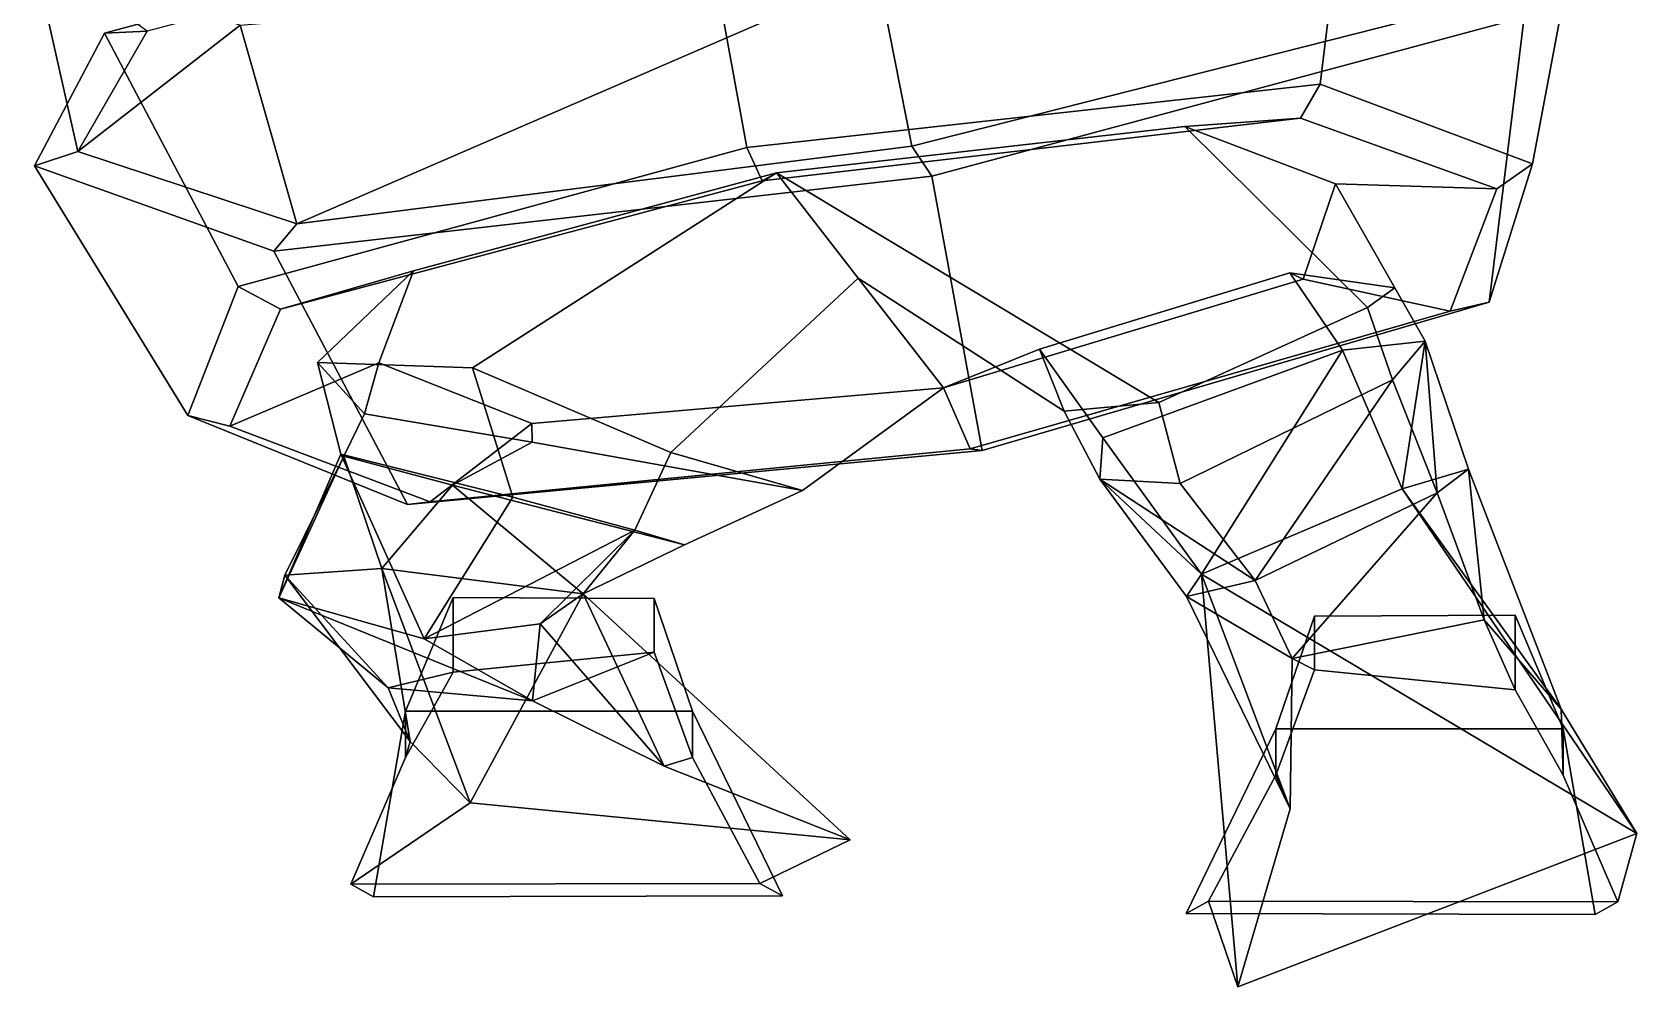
# Model space of a CAD drawing. Extents: x -216 to 217, y -168 to 284.
# Drawn here: x -148.2 to 124, y -168.2 to -6.2 of the extents above; entities that cross this region are included whole.
import ezdxf

# ---------------------------------------------------------------- set-up
doc = ezdxf.new("R2010")
doc.units = 0

msp = doc.modelspace()

# ---------------------------------------------------------------- linework, layer by layer
for points in [[(-26.954247, -25.808832, 154.04982), (70.259453, -15.065948, 126.081978), (76.178375, 33.305683, 110.872108), (-35.475758, 20.703653, 137.003311)], [(76.178375, 33.305683, 110.872108), (70.259453, -15.065948, 126.081978), (106.284088, -28.596292, 36.282967), (115.545456, 20.400944, 21.432756)], [(-26.954247, -25.808832, 154.04982), (-35.475758, 20.703653, 137.003311), (-135.921188, -6.393138, 88.050529), (-113.258133, -49.415062, 106.335762)], [(-35.475758, 20.703653, 137.003311), (-33.63208, 19.094971, 123.033379), (-128.687225, -6.051925, 79.053444), (-135.921188, -6.393138, 88.050529)], [(106.284088, -28.596292, 36.282967), (98.964966, -52.042282, -66.510605), (104.883896, -3.670649, -81.720459), (115.545456, 20.400944, 21.432756)], [(-128.687225, -6.051925, 79.053444), (-148.222198, 7.944443, -24.503935), (-140.446152, -26.484968, -6.456287)], [(-140.446152, -26.484968, -6.456287), (-148.222198, 7.944443, -24.503935), (-112.929008, -5.041996, -90.173256)], [(-103.284111, -38.774345, -91.382462), (-112.929008, -5.041996, -90.173256), (-4.815089, 3.951067, -113.921638)], [(-103.284111, -38.774345, -91.382462), (-4.815089, 3.951067, -113.921638), (0.999457, -25.577644, -113.737968)], [(96.750145, -1.333799, -69.859093), (0.999457, -25.577644, -113.737968), (-4.815089, 3.951067, -113.921638)], [(104.883896, -3.670649, -81.720459), (4.406711, -30.67177, -130.696762), (0.999457, -25.577644, -113.737968), (96.750145, -1.333799, -69.859093)], [(-140.446152, -26.484968, -6.456287), (-112.929008, -5.041996, -90.173256), (-103.284111, -38.774345, -91.382462)], [(98.964966, -52.042282, -66.510605), (12.946416, -77.205933, -113.653885), (4.406711, -30.67177, -130.696762), (104.883896, -3.670649, -81.720459)], [(-147.80484, -28.890522, -6.903328), (-135.921188, -6.393138, 88.050529), (-128.687225, -6.051925, 79.053444), (-140.446152, -26.484968, -6.456287)], [(-135.921188, -6.393138, 88.050529), (-147.80484, -28.890522, -6.903328), (-121.799347, -71.286835, 11.741547), (-113.258133, -49.415062, 106.335762)], [(-26.954247, -25.808832, 154.04982), (-24.369507, -31.46245, 141.562302), (66.949577, -20.845406, 117.340866), (70.259453, -15.065948, 126.081978)], [(70.259453, -15.065948, 126.081978), (66.949577, -20.845406, 117.340866), (100.279343, -32.839165, 36.682602), (106.284088, -28.596292, 36.282967)], [(-24.369507, -31.46245, 141.562302), (-21.964933, -30.090332, 116.09446), (47.346222, -22.265966, 95.895981), (66.949577, -20.845406, 117.340866)], [(66.949577, -20.845406, 117.340866), (47.346222, -22.265966, 95.895981), (72.863945, -31.972555, 31.721731), (100.279343, -32.839165, 36.682602)], [(-21.964933, -30.090332, 116.09446), (42.891098, -69.099174, 103.733719), (78.301994, -52.949375, 71.903259), (47.346222, -22.265966, 95.895981)], [(47.346222, -22.265966, 95.895981), (78.301994, -52.949375, 71.903259), (82.960655, -49.590885, 25.524887), (72.863945, -31.972555, 31.721731)], [(-107.215675, -43.369469, -104.542046), (-147.80484, -28.890522, -6.903328), (-140.446152, -26.484968, -6.456287), (-103.284111, -38.774345, -91.382462)], [(-26.954247, -25.808832, 154.04982), (-113.258133, -49.415062, 106.335762), (-106.076431, -53.230793, 98.723534), (-24.369507, -31.46245, 141.562302)], [(-107.215675, -43.369469, -104.542046), (-103.284111, -38.774345, -91.382462), (0.999457, -25.577644, -113.737968), (4.406711, -30.67177, -130.696762)], [(-121.799347, -71.286835, 11.741547), (-147.80484, -28.890522, -6.903328), (-107.215675, -43.369469, -104.542046), (-84.55262, -86.391396, -86.256813)], [(106.284088, -28.596292, 36.282967), (100.279343, -32.839165, 36.682602), (92.352692, -53.567818, -53.095055), (98.964966, -52.042282, -66.510605)], [(-84.55262, -86.391396, -86.256813), (-107.215675, -43.369469, -104.542046), (4.406711, -30.67177, -130.696762), (12.946416, -77.205933, -113.653885)], [(-24.369507, -31.46245, 141.562302), (-106.076431, -53.230793, 98.723534), (-83.515099, -46.759373, 81.815514), (-21.964933, -30.090332, 116.09446)], [(-21.964933, -30.090332, 116.09446), (-83.515099, -46.759373, 81.815514), (-99.795654, -62.265678, 48.211235), (-73.518021, -63.194553, 92.098946)], [(-8.067726, -47.991692, 22.854555), (-21.964933, -30.090332, 116.09446), (-73.518021, -63.194553, 92.098946), (-39.851887, -77.573334, 34.792126)], [(26.849541, -70.566238, 36.023071), (42.891098, -69.099174, 103.733719), (-21.964933, -30.090332, 116.09446), (-8.067726, -47.991692, 22.854555)], [(72.863945, -31.972555, 31.721731), (82.960655, -49.590885, 25.524887), (65.15667, -47.045238, -19.256649), (67.419296, -48.122643, -38.779385)], [(100.279343, -32.839165, 36.682602), (72.863945, -31.972555, 31.721731), (67.419296, -48.122643, -38.779385), (92.352692, -53.567818, -53.095055)], [(-106.076431, -53.230793, 98.723534), (-114.689659, -73.075058, 13.55227), (-89.399155, -62.343449, 14.262474), (-83.515099, -46.759373, 81.815514)], [(-83.515099, -46.759373, 81.815514), (-89.399155, -62.343449, 14.262474), (-91.823189, -70.990349, 3.447711), (-99.795654, -62.265678, 48.211235)], [(6.386391, -66.61042, -74.121796), (-8.067726, -47.991692, 22.854555), (-39.851887, -77.573334, 34.792126), (-17.525497, -83.998909, -34.356518)], [(26.849541, -70.566238, 36.023071), (-8.067726, -47.991692, 22.854555), (6.386391, -66.61042, -74.121796), (22.667521, -60.015877, -36.512299)], [(67.419296, -48.122643, -38.779385), (65.15667, -47.045238, -19.256649), (22.667521, -60.015877, -36.512299), (6.386391, -66.61042, -74.121796)], [(92.352692, -53.567818, -53.095055), (67.419296, -48.122643, -38.779385), (6.386391, -66.61042, -74.121796), (10.940816, -76.946609, -95.343605)], [(74.050545, -60.174816, 0.598914), (33.441196, -75.074524, 0.261511), (22.667521, -60.015877, -36.512299), (65.15667, -47.045238, -19.256649)], [(88.120827, -58.676903, 18.270912), (74.050545, -60.174816, 0.598914), (65.15667, -47.045238, -19.256649), (82.960655, -49.590885, 25.524887)], [(-113.258133, -49.415062, 106.335762), (-121.799347, -71.286835, 11.741547), (-114.689659, -73.075058, 13.55227), (-106.076431, -53.230793, 98.723534)], [(82.571693, -65.223213, 39.83181), (88.120827, -58.676903, 18.270912), (82.960655, -49.590885, 25.524887), (78.301994, -52.949375, 71.903259)], [(98.964966, -52.042282, -66.510605), (92.352692, -53.567818, -53.095055), (10.940816, -76.946609, -95.343605), (12.946416, -77.205933, -113.653885)], [(46.550652, -82.841278, 60.61982), (82.571693, -65.223213, 39.83181), (78.301994, -52.949375, 71.903259), (42.891098, -69.099174, 103.733719)], [(84.220741, -83.724907, 14.818657), (74.050545, -60.174816, 0.598914), (88.120827, -58.676903, 18.270912)], [(90.137169, -84.424347, 51.131123), (88.120827, -58.676903, 18.270912), (82.571693, -65.223213, 39.83181)], [(95.476486, -80.382828, 31.36866), (84.220741, -83.724907, 14.818657), (88.120827, -58.676903, 18.270912)], [(90.137169, -84.424347, 51.131123), (95.476486, -80.382828, 31.36866), (88.120827, -58.676903, 18.270912)], [(-114.689659, -73.075058, 13.55227), (-80.673325, -85.953217, -71.712387), (-63.442017, -72.616043, -52.859859), (-89.399155, -62.343449, 14.262474)], [(-66.655632, -85.124001, 57.19775), (-73.518021, -63.194553, 92.098946), (-99.795654, -62.265678, 48.211235), (-95.832214, -77.856956, 20.493029)], [(-95.832214, -77.856956, 20.493029), (-99.795654, -62.265678, 48.211235), (-91.823189, -70.990349, 3.447711), (-95.327255, -78.206985, -2.953274)], [(-89.399155, -62.343449, 14.262474), (-63.442017, -72.616043, -52.859859), (-63.400517, -75.788513, -33.98481), (-91.823189, -70.990349, 3.447711)], [(32.924236, -82.099327, 33.001408), (26.849541, -70.566238, 36.023071), (22.667521, -60.015877, -36.512299), (33.441196, -75.074524, 0.261511)], [(50.135971, -98.207329, 13.739922), (33.441196, -75.074524, 0.261511), (74.050545, -60.174816, 0.598914)], [(84.220741, -83.724907, 14.818657), (50.135971, -98.207329, 13.739922), (74.050545, -60.174816, 0.598914)], [(-66.655632, -85.124001, 57.19775), (-45.955261, -90.713303, 36.695587), (-39.851887, -77.573334, 34.792126), (-73.518021, -63.194553, 92.098946)], [(59.238174, -99.283394, 69.605255), (82.571693, -65.223213, 39.83181), (46.550652, -82.841278, 60.61982)], [(59.238174, -99.283394, 69.605255), (90.137169, -84.424347, 51.131123), (82.571693, -65.223213, 39.83181)], [(-80.673325, -85.953217, -71.712387), (10.940816, -76.946609, -95.343605), (6.386391, -66.61042, -74.121796), (-63.442017, -72.616043, -52.859859)], [(-63.442017, -72.616043, -52.859859), (6.386391, -66.61042, -74.121796), (-17.525497, -83.998909, -34.356518), (-63.400517, -75.788513, -33.98481)], [(46.550652, -82.841278, 60.61982), (42.891098, -69.099174, 103.733719), (26.849541, -70.566238, 36.023071), (32.924236, -82.099327, 33.001408)], [(-121.799347, -71.286835, 11.741547), (-84.55262, -86.391396, -86.256813), (-80.673325, -85.953217, -71.712387), (-114.689659, -73.075058, 13.55227)], [(-95.327255, -78.206985, -2.953274), (-91.823189, -70.990349, 3.447711), (-63.400517, -75.788513, -33.98481), (-76.90638, -83.110161, -13.611966)], [(-76.90638, -83.110161, -13.611966), (-63.400517, -75.788513, -33.98481), (-17.525497, -83.998909, -34.356518), (-37.538963, -93.205856, 4.728523)], [(50.135971, -98.207329, 13.739922), (32.924236, -82.099327, 33.001408), (33.441196, -75.074524, 0.261511)], [(-81.693436, -109.17495, 67.443062), (-95.832214, -77.856956, 20.493029), (-106.389748, -102.220779, 35.626453)], [(-106.389748, -102.220779, 35.626453), (-95.832214, -77.856956, 20.493029), (-95.327255, -78.206985, -2.953274)], [(-106.389748, -102.220779, 35.626453), (-95.327255, -78.206985, -2.953274), (-105.342957, -98.39502, 15.559857)], [(-105.342957, -98.39502, 15.559857), (-95.327255, -78.206985, -2.953274), (-88.880569, -97.241615, 6.682037)], [(-81.693436, -109.17495, 67.443062), (-66.655632, -85.124001, 57.19775), (-95.832214, -77.856956, 20.493029)], [(-88.880569, -97.241615, 6.682037), (-95.327255, -78.206985, -2.953274), (-76.90638, -83.110161, -13.611966)], [(-84.55262, -86.391396, -86.256813), (12.946416, -77.205933, -113.653885), (10.940816, -76.946609, -95.343605), (-80.673325, -85.953217, -71.712387)], [(-45.955261, -90.713303, 36.695587), (-37.538963, -93.205856, 4.728523), (-17.525497, -83.998909, -34.356518), (-39.851887, -77.573334, 34.792126)], [(111.186958, -121.088875, 13.210332), (84.220741, -83.724907, 14.818657), (95.476486, -80.382828, 31.36866)], [(98.105774, -105.944946, 33.350117), (95.476486, -80.382828, 31.36866), (90.137169, -84.424347, 51.131123)], [(111.186958, -121.088875, 13.210332), (95.476486, -80.382828, 31.36866), (98.105774, -105.944946, 33.350117)], [(-88.880569, -97.241615, 6.682037), (-76.90638, -83.110161, -13.611966), (-54.756237, -101.514687, 22.913195)], [(-54.756237, -101.514687, 22.913195), (-76.90638, -83.110161, -13.611966), (-37.538963, -93.205856, 4.728523)], [(59.238174, -99.283394, 69.605255), (46.550652, -82.841278, 60.61982), (32.924236, -82.099327, 33.001408)], [(59.238174, -99.283394, 69.605255), (32.924236, -82.099327, 33.001408), (47.637558, -101.983055, 44.174572)], [(47.637558, -101.983055, 44.174572), (32.924236, -82.099327, 33.001408), (50.135971, -98.207329, 13.739922)], [(124.019341, -142.234909, -17.155865), (50.135971, -98.207329, 13.739922), (84.220741, -83.724907, 14.818657)], [(124.019341, -142.234909, -17.155865), (84.220741, -83.724907, 14.818657), (111.186958, -121.088875, 13.210332)], [(-81.693436, -109.17495, 67.443062), (-45.955261, -90.713303, 36.695587), (-66.655632, -85.124001, 57.19775)], [(65.553375, -112.499847, 50.572681), (90.137169, -84.424347, 51.131123), (59.238174, -99.283394, 69.605255)], [(98.105774, -105.944946, 33.350117), (90.137169, -84.424347, 51.131123), (65.553375, -112.499847, 50.572681)], [(-81.693436, -109.17495, 67.443062), (-62.041126, -106.660141, 50.931046), (-45.955261, -90.713303, 36.695587)], [(-62.041126, -106.660141, 50.931046), (-54.756237, -101.514687, 22.913195), (-45.955261, -90.713303, 36.695587)], [(-54.756237, -101.514687, 22.913195), (-37.538963, -93.205856, 4.728523), (-45.955261, -90.713303, 36.695587)], [(-84.065384, -126.615196, -16.792637), (-105.342957, -98.39502, 15.559857), (-88.880569, -97.241615, 6.682037)], [(-73.931099, -137.000671, -53.780472), (-84.065384, -126.615196, -16.792637), (-88.880569, -97.241615, 6.682037)], [(-73.931099, -137.000671, -53.780472), (-88.880569, -97.241615, 6.682037), (-54.756237, -101.514687, 22.913195)], [(-87.798546, -117.466415, 10.431883), (-106.389748, -102.220779, 35.626453), (-105.342957, -98.39502, 15.559857)], [(-84.065384, -126.615196, -16.792637), (-87.798546, -117.466415, 10.431883), (-105.342957, -98.39502, 15.559857)], [(65.171448, -138.038925, 22.706518), (47.637558, -101.983055, 44.174572), (50.135971, -98.207329, 13.739922)], [(65.553375, -112.499847, 50.572681), (59.238174, -99.283394, 69.605255), (47.637558, -101.983055, 44.174572)], [(56.340847, -168.241409, -5.191043), (65.171448, -138.038925, 22.706518), (50.135971, -98.207329, 13.739922)], [(56.340847, -168.241409, -5.191043), (50.135971, -98.207329, 13.739922), (124.019341, -142.234909, -17.155865)], [(-63.315063, -119.675911, 39.427567), (-81.693436, -109.17495, 67.443062), (-106.389748, -102.220779, 35.626453)], [(-87.798546, -117.466415, 10.431883), (-63.315063, -119.675911, 39.427567), (-106.389748, -102.220779, 35.626453)], [(-36.187618, -121.477066, 111.253304), (-42.709564, -102.317924, 95.95018), (-76.784882, -102.144287, 95.95018), (-84.879105, -121.477066, 111.253304)], [(-84.879105, -121.477066, 111.253304), (-76.784882, -102.144287, 95.95018), (-76.784882, -114.814812, 42.389229), (-84.879105, -129.33284, 50.423374)], [(-42.709564, -102.317924, 95.95018), (-42.709564, -111.443314, 42.389229), (-76.784882, -114.814812, 42.389229), (-76.784882, -102.144287, 95.95018)], [(-9.457504, -143.301285, -16.112427), (-73.931099, -137.000671, -53.780472), (-54.756237, -101.514687, 22.913195)], [(-41.017773, -130.780441, 10.116584), (-54.756237, -101.514687, 22.913195), (-62.041126, -106.660141, 50.931046)], [(-9.457504, -143.301285, -16.112427), (-54.756237, -101.514687, 22.913195), (-41.017773, -130.780441, 10.116584)], [(-36.187618, -121.477066, 111.253304), (-36.187618, -129.33284, 50.423374), (-42.709564, -111.443314, 42.389229), (-42.709564, -102.317924, 95.95018)], [(65.171448, -138.038925, 22.706518), (65.553375, -112.499847, 50.572681), (47.637558, -101.983055, 44.174572)], [(62.794575, -124.476112, 129.166794), (111.486069, -124.476112, 129.166794), (103.39183, -105.143333, 113.86367), (69.316521, -105.316971, 113.86367)], [(62.794575, -124.476112, 129.166794), (69.316521, -105.316971, 113.86367), (69.316521, -114.442337, 60.302715), (62.794575, -132.331863, 68.336861)], [(65.553375, -112.499847, 50.572681), (69.316521, -114.442337, 60.302715), (103.39183, -117.813835, 60.302715), (98.105774, -105.944946, 33.350117)], [(69.316521, -105.316971, 113.86367), (103.39183, -105.143333, 113.86367), (103.39183, -117.813835, 60.302715), (69.316521, -114.442337, 60.302715)], [(111.186958, -121.088875, 13.210332), (98.105774, -105.944946, 33.350117), (103.39183, -117.813835, 60.302715), (111.486069, -132.331863, 68.336861)], [(111.486069, -124.476112, 129.166794), (111.486069, -132.331863, 68.336861), (103.39183, -117.813835, 60.302715), (103.39183, -105.143333, 113.86367)], [(-63.315063, -119.675911, 39.427567), (-62.041126, -106.660141, 50.931046), (-81.693436, -109.17495, 67.443062)], [(-41.017773, -130.780441, 10.116584), (-62.041126, -106.660141, 50.931046), (-63.315063, -119.675911, 39.427567)], [(-63.315063, -119.675911, 39.427567), (-87.798546, -117.466415, 10.431883), (-76.784882, -114.814812, 42.389229), (-42.709564, -111.443314, 42.389229)], [(-41.017773, -130.780441, 10.116584), (-63.315063, -119.675911, 39.427567), (-42.709564, -111.443314, 42.389229), (-36.187618, -129.33284, 50.423374)], [(65.171448, -138.038925, 22.706518), (62.794575, -132.331863, 68.336861), (69.316521, -114.442337, 60.302715), (65.553375, -112.499847, 50.572681)], [(-84.065384, -126.615196, -16.792637), (-84.879105, -129.33284, 50.423374), (-76.784882, -114.814812, 42.389229), (-87.798546, -117.466415, 10.431883)], [(-90.329346, -152.948166, 111.253304), (-84.879105, -121.477066, 111.253304), (-84.879105, -129.33284, 50.423374), (-94.155121, -150.787048, 42.771812)], [(-20.934704, -152.774521, 111.253304), (-36.187618, -121.477066, 111.253304), (-84.879105, -121.477066, 111.253304), (-90.329346, -152.948166, 111.253304)], [(-20.934704, -152.774521, 111.253304), (-24.760485, -150.687805, 38.946022), (-36.187618, -129.33284, 50.423374), (-36.187618, -121.477066, 111.253304)], [(124.019341, -142.234909, -17.155865), (111.186958, -121.088875, 13.210332), (111.486069, -132.331863, 68.336861), (120.762077, -153.786072, 60.685303)], [(47.54166, -155.77356, 129.166794), (116.936302, -155.94722, 129.166794), (111.486069, -124.476112, 129.166794), (62.794575, -124.476112, 129.166794)], [(47.54166, -155.77356, 129.166794), (62.794575, -124.476112, 129.166794), (62.794575, -132.331863, 68.336861), (51.367443, -153.686844, 56.859516)], [(116.936302, -155.94722, 129.166794), (120.762077, -153.786072, 60.685303), (111.486069, -132.331863, 68.336861), (111.486069, -124.476112, 129.166794)], [(-73.931099, -137.000671, -53.780472), (-94.155121, -150.787048, 42.771812), (-84.879105, -129.33284, 50.423374), (-84.065384, -126.615196, -16.792637)], [(-9.457504, -143.301285, -16.112427), (-41.017773, -130.780441, 10.116584), (-36.187618, -129.33284, 50.423374), (-24.760485, -150.687805, 38.946022)], [(56.340847, -168.241409, -5.191043), (51.367443, -153.686844, 56.859516), (62.794575, -132.331863, 68.336861), (65.171448, -138.038925, 22.706518)], [(-73.931099, -137.000671, -53.780472), (-9.457504, -143.301285, -16.112427), (-24.760485, -150.687805, 38.946022), (-94.155121, -150.787048, 42.771812)], [(124.019341, -142.234909, -17.155865), (120.762077, -153.786072, 60.685303), (51.367443, -153.686844, 56.859516), (56.340847, -168.241409, -5.191043)], [(-90.329346, -152.948166, 111.253304), (-94.155121, -150.787048, 42.771812), (-24.760485, -150.687805, 38.946022), (-20.934704, -152.774521, 111.253304)], [(116.936302, -155.94722, 129.166794), (47.54166, -155.77356, 129.166794), (51.367443, -153.686844, 56.859516), (120.762077, -153.786072, 60.685303)]]:
    msp.add_3dface(points)

doc.saveas('drawing.dxf')
